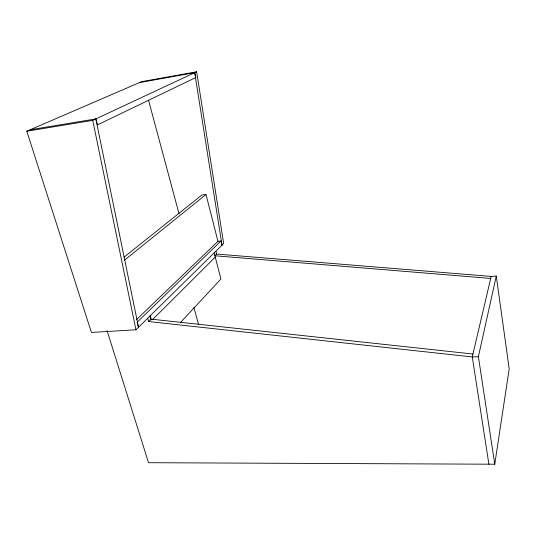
<?xml version="1.0" encoding="UTF-8"?>
<svg xmlns="http://www.w3.org/2000/svg" width="536" height="536" viewBox="0 0 536 536"><rect width="100%" height="100%" fill="white"/><g stroke="black" fill="none" stroke-linecap="round" stroke-linejoin="round"><path stroke-width="0.8" d="M107.059 330.618L148.526 462.702L494.755 464.216L509.2 368.875L496.276 276.047L491.177 276.415L216.651 254.051L214.916 255.773L490.708 278.439M494.755 464.216L478.393 356.695L496.276 276.047M491.177 276.415L472.276 356.942L488.892 464.189M180.712 322.237L220.919 279.048L214.166 252.885M152.465 319.731L215.258 257.106M147.695 318.23L148.673 321.546L151.092 319.141L472.96 354.021M135.95 329.774L223.68 243.538L196.638 71.784L141.672 81.646L26.8 131.226L91.415 332.447L135.95 329.774L92.735 120.372L196.638 71.784M137.028 322.317L220.959 241.026L222.011 245.18L194.695 72.688L139.514 82.578M136.486 319.644L217.951 241.321L206.005 194.474L201.918 194.963L124.171 257.066M124.372 260.268L206.005 194.474M30.197 129.759L95.83 118.925L97.552 124.834L195.888 77.492L194.695 72.688M26.8 131.226L92.735 120.372M217.683 241.347L220.959 241.026M478.393 356.695L472.276 356.942L148.673 321.546M137.451 323.731L138.509 327.262L95.83 118.925M149.872 316.093L151.045 320.113M150.12 315.845L151.092 319.141M193.885 307.383L198.488 324.233M148.532 100.199L179.017 213.75M215.907 251.176L216.651 254.051"/></g></svg>
